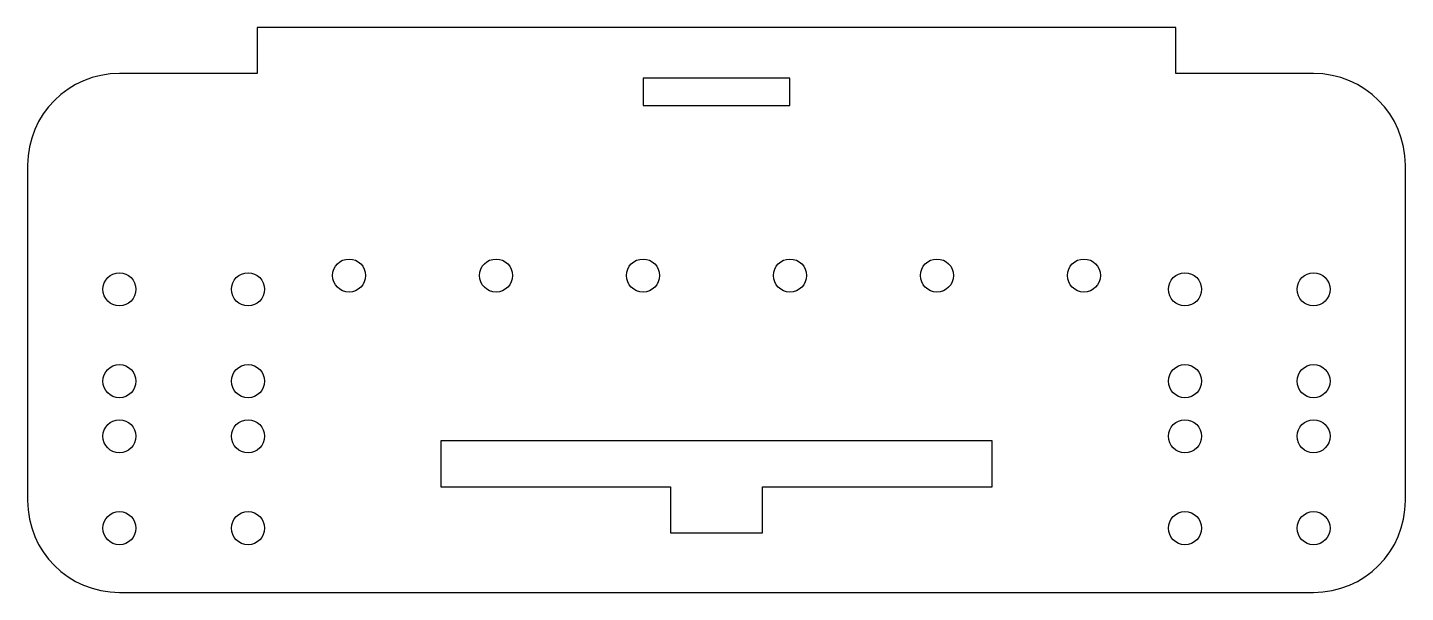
# Model space of a CAD drawing. Header units: millimetres. Extents: x -75 to 75, y -28 to 33.
import ezdxf

# ---------------------------------------------------------------- set-up
doc = ezdxf.new("R2010")
doc.units = ezdxf.units.MM

msp = doc.modelspace()

# ---------------------------------------------------------------- linework, layer by layer
at = {"color": 7, "linetype": 'Continuous', "lineweight": 25}
for p, q in [((50, 33.25), (-50, 33.25)), ((-50, 33.25), (-50, 28.25)), ((50, 28.25), (50, 33.25)), ((-50, 28.25), (-65, 28.25)), ((-8, 27.75), (-8, 24.75)), ((8, 27.75), (-8, 27.75)), ((8, 24.75), (8, 27.75)), ((65, 28.25), (50, 28.25)), ((-8, 24.75), (8, 24.75)), ((-75, 18.25), (-75, -18.25)), ((75, -18.25), (75, 18.25)), ((-30, -11.75), (-30, -16.75)), ((30, -11.75), (-30, -11.75)), ((30, -16.75), (30, -11.75)), ((-30, -16.75), (-5, -16.75)), ((-5, -16.75), (-5, -21.75)), ((5, -21.75), (5, -16.75)), ((5, -16.75), (30, -16.75)), ((-5, -21.75), (5, -21.75)), ((-65, -28.25), (65, -28.25))]:
    msp.add_line(p, q, dxfattribs=at)
for centre in [(-40, 6.25), (-24, 6.25), (-8, 6.25), (8, 6.25), (24, 6.25), (40, 6.25), (-65, 4.75), (-51, 4.75), (51, 4.75), (65, 4.75), (-65, -5.25), (-51, -5.25), (51, -5.25), (65, -5.25), (-65, -11.25), (-51, -11.25), (51, -11.25), (65, -11.25), (-65, -21.25), (-51, -21.25), (51, -21.25), (65, -21.25)]:
    msp.add_circle(centre, 1.8, dxfattribs=at)
for centre, start, end in [((-65, 18.25), 90, 180), ((65, 18.25), 0, 90), ((-65, -18.25), 180, 270), ((65, -18.25), 270, 0)]:
    msp.add_arc(centre, 10, start, end, dxfattribs=at)

doc.saveas('drawing.dxf')
